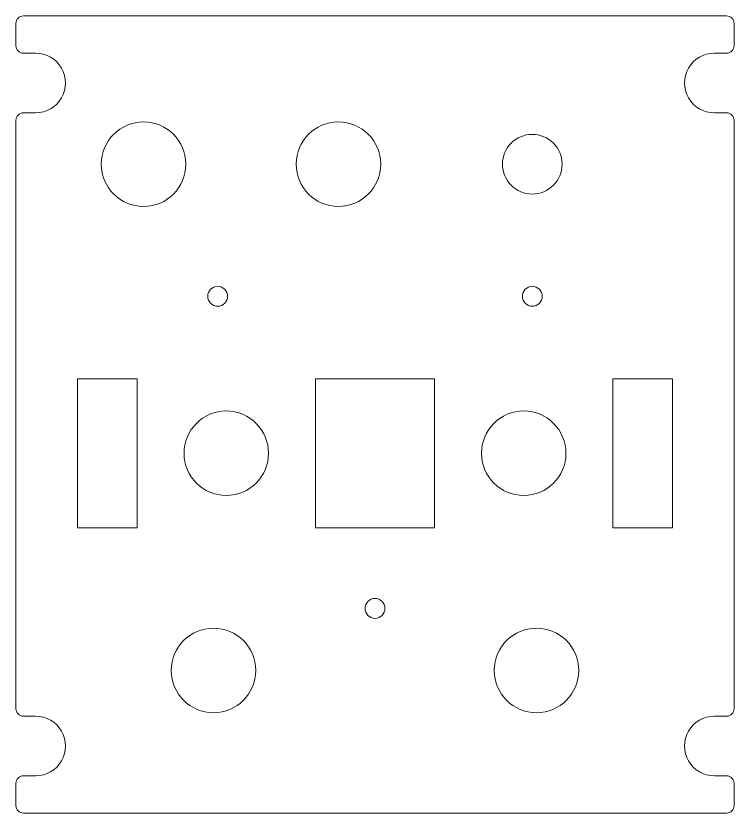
# Model space of a CAD drawing. Header units: millimetres. Extents: x -247 to 282, y -81 to 81.
# Drawn here: x -100.7 to 43.8, y -80.2 to 80.2 of the extents above; entities that cross this region are included whole.
import ezdxf

# ---------------------------------------------------------------- set-up
doc = ezdxf.new("R2010")
doc.units = ezdxf.units.MM
doc.header["$MEASUREMENT"] = 0
doc.layers.add('Indicators', color=7, linetype='Continuous')

msp = doc.modelspace()

# ---------------------------------------------------------------- linework, layer by layer
at = {"layer": 'Indicators', "color": 250, "lineweight": 9}
for points in [[(-88.3006, -22.7957), (-76.3006, -22.7957), (-76.3006, 7.2043), (-88.3006, 7.2043), (-88.3006, -22.7957)], [(-40.4746, -22.7957), (-16.4746, -22.7957), (-16.4746, 7.2043), (-40.4746, 7.2043), (-40.4746, -22.7957)], [(19.3515, -22.7957), (31.3515, -22.7957), (31.3515, 7.2043), (19.3515, 7.2043), (19.3515, -22.7957)]]:
    msp.add_lwpolyline(points, close=True, dxfattribs=at)
for centre, major_axis in [((-75.0283, 50.3469), (0, 8.5)), ((-35.8322, 50.3469), (0, 8.5)), ((3.1678, 50.3469), (0, 6)), ((-60.1169, 23.7814), (0, 2)), ((3.1678, 23.7814), (0, 2)), ((-58.3876, -7.7957), (0, 8.5)), ((1.4384, -7.7957), (0, 8.5)), ((-28.4746, -39), (0, 2)), ((-60.9621, -51.4791), (0, 8.5)), ((4.0129, -51.4791), (0, 8.5))]:
    msp.add_ellipse(centre, major_axis=major_axis, ratio=1, dxfattribs=at)
msp.add_open_spline([(-99.1996, -60.675), (-99.5976, -60.6748), (-99.9793, -60.5164), (-100.2606, -60.2347), (-100.2606, -60.2347), (-100.5419, -59.9531), (-100.6998, -59.5731), (-100.6996, -59.175), (-100.6996, -59.175), (-100.6996, -59.175), (-100.6996, 59.175), (-100.6996, 59.175), (-100.6996, 59.175), (-100.6993, 59.5731), (-100.5409, 59.9547), (-100.2593, 60.236), (-100.2593, 60.236), (-99.9776, 60.5173), (-99.5976, 60.6752), (-99.1996, 60.675), (-99.1996, 60.675), (-99.1996, 60.675), (-96.7371, 60.675), (-96.7371, 60.675), (-96.7371, 60.675), (-94.5935, 60.675), (-92.6127, 61.8186), (-91.5409, 63.675), (-91.5409, 63.675), (-90.4691, 65.5314), (-90.4691, 67.8186), (-91.5409, 69.675), (-91.5409, 69.675), (-92.6127, 71.5314), (-94.5935, 72.675), (-96.7371, 72.675), (-96.7371, 72.675), (-96.7371, 72.675), (-99.1996, 72.675), (-99.1996, 72.675), (-99.1996, 72.675), (-99.5976, 72.6752), (-99.9793, 72.8336), (-100.2606, 73.1153), (-100.2606, 73.1153), (-100.5419, 73.3969), (-100.6998, 73.7769), (-100.6996, 74.175), (-100.6996, 74.175), (-100.6996, 74.175), (-100.6996, 78.6625), (-100.6996, 78.6625), (-100.6996, 78.6625), (-100.6993, 79.0606), (-100.5409, 79.4422), (-100.2593, 79.7235), (-100.2593, 79.7235), (-99.9776, 80.0048), (-99.5976, 80.1627), (-99.1996, 80.1625), (-99.1996, 80.1625), (-99.1996, 80.1625), (42.2504, 80.1625), (42.2504, 80.1625), (42.2504, 80.1625), (42.6485, 80.1622), (43.0302, 80.0038), (43.3115, 79.7222), (43.3115, 79.7222), (43.5928, 79.4405), (43.7507, 79.0606), (43.7504, 78.6625), (43.7504, 78.6625), (43.7504, 78.6625), (43.7504, 74.175), (43.7504, 74.175), (43.7504, 74.175), (43.7502, 73.7769), (43.5918, 73.3952), (43.3101, 73.1139), (43.3101, 73.1139), (43.0285, 72.8326), (42.6485, 72.6747), (42.2504, 72.675), (42.2504, 72.675), (42.2504, 72.675), (39.7879, 72.675), (39.7879, 72.675), (39.7879, 72.675), (37.6443, 72.675), (35.6636, 71.5314), (34.5918, 69.675), (34.5918, 69.675), (33.52, 67.8186), (33.52, 65.5314), (34.5918, 63.675), (34.5918, 63.675), (35.6636, 61.8186), (37.6443, 60.675), (39.7879, 60.675), (39.7879, 60.675), (39.7879, 60.675), (42.2504, 60.675), (42.2504, 60.675), (42.2504, 60.675), (42.6485, 60.6747), (43.0302, 60.5163), (43.3115, 60.2347), (43.3115, 60.2347), (43.5928, 59.953), (43.7507, 59.5731), (43.7504, 59.175), (43.7504, 59.175), (43.7504, 59.175), (43.7504, -59.175), (43.7504, -59.175), (43.7504, -59.175), (43.7502, -59.5731), (43.5918, -59.9548), (43.3101, -60.2361), (43.3101, -60.2361), (43.0285, -60.5174), (42.6485, -60.6753), (42.2504, -60.675), (42.2504, -60.675), (42.2504, -60.675), (39.7879, -60.675), (39.7879, -60.675), (39.7879, -60.675), (37.6443, -60.675), (35.6636, -61.8186), (34.5918, -63.675), (34.5918, -63.675), (33.52, -65.5314), (33.52, -67.8186), (34.5918, -69.675), (34.5918, -69.675), (35.6636, -71.5314), (37.6443, -72.675), (39.7879, -72.675), (39.7879, -72.675), (39.7879, -72.675), (42.2504, -72.675), (42.2504, -72.675), (42.2504, -72.675), (42.6485, -72.6753), (43.0302, -72.8337), (43.3115, -73.1153), (43.3115, -73.1153), (43.5928, -73.397), (43.7507, -73.7769), (43.7504, -74.175), (43.7504, -74.175), (43.7504, -74.175), (43.7504, -78.6625), (43.7504, -78.6625), (43.7504, -78.6625), (43.7502, -79.0606), (43.5918, -79.4423), (43.3101, -79.7236), (43.3101, -79.7236), (43.0285, -80.0049), (42.6485, -80.1628), (42.2504, -80.1625), (42.2504, -80.1625), (42.2504, -80.1625), (-99.1996, -80.1625), (-99.1996, -80.1625), (-99.1996, -80.1625), (-99.5976, -80.1623), (-99.9793, -80.0039), (-100.2606, -79.7222), (-100.2606, -79.7222), (-100.5419, -79.4406), (-100.6998, -79.0606), (-100.6996, -78.6625), (-100.6996, -78.6625), (-100.6996, -78.6625), (-100.6996, -74.175), (-100.6996, -74.175), (-100.6996, -74.175), (-100.6993, -73.7769), (-100.5409, -73.3953), (-100.2593, -73.114), (-100.2593, -73.114), (-99.9776, -72.8327), (-99.5976, -72.6748), (-99.1996, -72.675), (-99.1996, -72.675), (-99.1996, -72.675), (-96.7371, -72.675), (-96.7371, -72.675), (-96.7371, -72.675), (-94.5935, -72.675), (-92.6127, -71.5314), (-91.5409, -69.675), (-91.5409, -69.675), (-90.4691, -67.8186), (-90.4691, -65.5314), (-91.5409, -63.675), (-91.5409, -63.675), (-92.6127, -61.8186), (-94.5935, -60.675), (-96.7371, -60.675), (-96.7371, -60.675), (-96.7371, -60.675), (-99.1996, -60.675), (-99.1996, -60.675)], degree=3, knots=[0, 0, 0, 0, 0.01886792, 0.01886792, 0.01886792, 0.01886792, 0.03773585, 0.03773585, 0.03773585, 0.03773585, 0.05660377, 0.05660377, 0.05660377, 0.05660377, 0.0754717, 0.0754717, 0.0754717, 0.0754717, 0.09433962, 0.09433962, 0.09433962, 0.09433962, 0.11320755, 0.11320755, 0.11320755, 0.11320755, 0.13207547, 0.13207547, 0.13207547, 0.13207547, 0.1509434, 0.1509434, 0.1509434, 0.1509434, 0.16981132, 0.16981132, 0.16981132, 0.16981132, 0.18867925, 0.18867925, 0.18867925, 0.18867925, 0.20754717, 0.20754717, 0.20754717, 0.20754717, 0.22641509, 0.22641509, 0.22641509, 0.22641509, 0.24528302, 0.24528302, 0.24528302, 0.24528302, 0.26415094, 0.26415094, 0.26415094, 0.26415094, 0.28301887, 0.28301887, 0.28301887, 0.28301887, 0.30188679, 0.30188679, 0.30188679, 0.30188679, 0.32075472, 0.32075472, 0.32075472, 0.32075472, 0.33962264, 0.33962264, 0.33962264, 0.33962264, 0.35849057, 0.35849057, 0.35849057, 0.35849057, 0.37735849, 0.37735849, 0.37735849, 0.37735849, 0.39622642, 0.39622642, 0.39622642, 0.39622642, 0.41509434, 0.41509434, 0.41509434, 0.41509434, 0.43396226, 0.43396226, 0.43396226, 0.43396226, 0.45283019, 0.45283019, 0.45283019, 0.45283019, 0.47169811, 0.47169811, 0.47169811, 0.47169811, 0.49056604, 0.49056604, 0.49056604, 0.49056604, 0.50943396, 0.50943396, 0.50943396, 0.50943396, 0.52830189, 0.52830189, 0.52830189, 0.52830189, 0.54716981, 0.54716981, 0.54716981, 0.54716981, 0.56603774, 0.56603774, 0.56603774, 0.56603774, 0.58490566, 0.58490566, 0.58490566, 0.58490566, 0.60377358, 0.60377358, 0.60377358, 0.60377358, 0.62264151, 0.62264151, 0.62264151, 0.62264151, 0.64150943, 0.64150943, 0.64150943, 0.64150943, 0.66037736, 0.66037736, 0.66037736, 0.66037736, 0.67924528, 0.67924528, 0.67924528, 0.67924528, 0.69811321, 0.69811321, 0.69811321, 0.69811321, 0.71698113, 0.71698113, 0.71698113, 0.71698113, 0.73584906, 0.73584906, 0.73584906, 0.73584906, 0.75471698, 0.75471698, 0.75471698, 0.75471698, 0.77358491, 0.77358491, 0.77358491, 0.77358491, 0.79245283, 0.79245283, 0.79245283, 0.79245283, 0.81132075, 0.81132075, 0.81132075, 0.81132075, 0.83018868, 0.83018868, 0.83018868, 0.83018868, 0.8490566, 0.8490566, 0.8490566, 0.8490566, 0.86792453, 0.86792453, 0.86792453, 0.86792453, 0.88679245, 0.88679245, 0.88679245, 0.88679245, 0.90566038, 0.90566038, 0.90566038, 0.90566038, 0.9245283, 0.9245283, 0.9245283, 0.9245283, 0.94339623, 0.94339623, 0.94339623, 0.94339623, 0.96226415, 0.96226415, 0.96226415, 0.96226415, 1, 1, 1, 1], dxfattribs=at)

doc.saveas('drawing.dxf')
